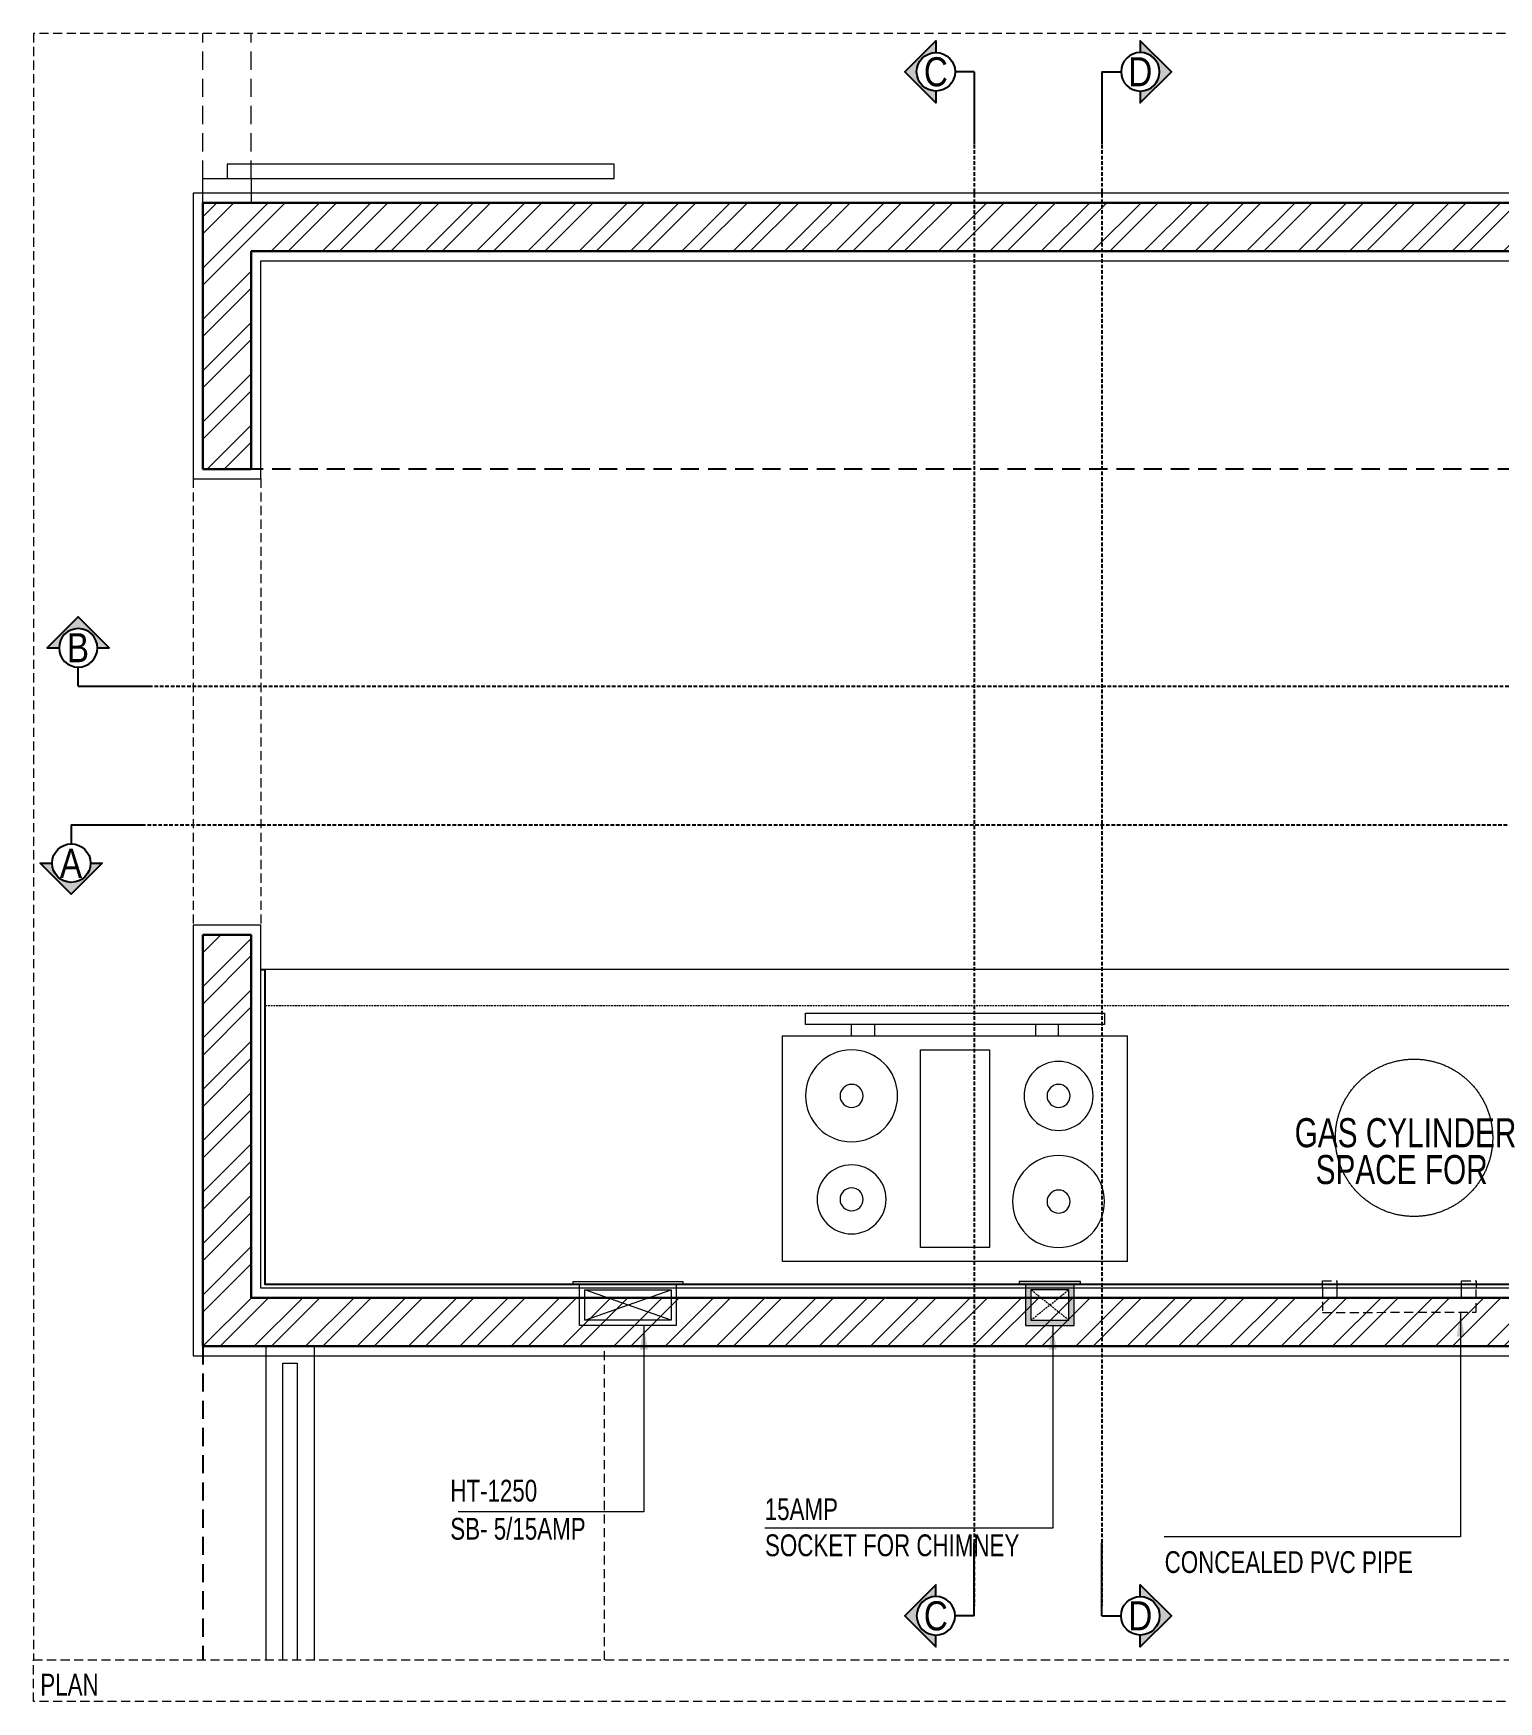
# Model space of a CAD drawing. Header units: inches. Extents: x 899679 to 12882928, y -3363313 to 527800.
# Drawn here: x 1029517 to 1032544, y 509910 to 513356 of the extents above; entities that cross this region are included whole.
import ezdxf
from ezdxf.enums import TextEntityAlignment as Align

# ---------------------------------------------------------------- set-up
doc = ezdxf.new("R2010")
doc.units = ezdxf.units.IN
doc.header["$LTSCALE"] = 150
for name, pattern in [('CENTER', [2, 1.25, -0.25, 0.25, -0.25]), ('DASHED2', [0.375, 0.25, -0.125]), ('HIDDEN', [0.375, 0.25, -0.125]), ('HIDDEN2', [0.1875, 0.125, -0.0625])]:
    doc.linetypes.add(name, pattern=pattern)
for name, color, linetype, lineweight in [('a-Int-Furniture-HM', 8, 'Continuous', 9), ('DOOR-MSA', 50, 'Continuous', 13), ('DOTTED LINE-MSA', 3, 'HIDDEN2', 13), ('E-ELECT. SB', 240, 'Continuous', 5), ('ELECTRICK', 8, 'Continuous', 5), ('g-cen-sym', 8, 'Continuous', 25), ('g-dot', 8, 'HIDDEN', 9), ('g-ele02', 8, 'Continuous', 9), ('g-text', 8, 'Continuous', 9), ('PLASTER', 3, 'Continuous', 9), ('SECTION LINE', 8, 'CENTER', 9), ('SHEET', 7, 'Continuous', 13), ('WALL HATCH-MSA', 251, 'Continuous', 9), ('WALL-MSA', 32, 'Continuous', 30), ('WINDOW-MSA', 50, 'Continuous', 13)]:
    doc.layers.add(name, color=color, linetype=linetype, lineweight=lineweight)
for name, color, linetype in [('ELE-02-MSA', 4, 'Continuous'), ('P_WASTE WATER PIPE', 4, 'DASHED2'), ('TILE SECTION', 152, 'Continuous')]:
    doc.layers.add(name, color=color, linetype=linetype)
doc.styles.add('ARIAL', font='swisscl.ttf')
doc.styles.add('Arial Narrow', font='swisscl.ttf', dxfattribs={"height": 150})
doc.styles.add('arial unicode', font='swisscl.ttf', dxfattribs={"height": 165})
doc.styles.add('SWINS', font='swissc.ttf')
doc.dimstyles.new('Scale-50', dxfattribs={"dimtxt": 75, "dimasz": 25, "dimexe": 0, "dimexo": 0, "dimgap": 20, "dimtad": 1, "dimdec": 0, "dimrnd": 1, "dimzin": 3, "dimdsep": 46, "dimtxsty": 'ARIAL', "dimblk": 'ARCHTICK', "dimcen": 0, "dimse1": 1, "dimse2": 1, "dimclrd": 50, "dimclrt": 256, "dimadec": 0, "dimazin": 0, "dimtfac": 1, "dimtdec": 0, "dimtmove": 1, "dimatfit": 3, "dimfxl": 1, "dimtolj": 1, "dimtzin": 0, "dimlwd": 18, "dimarcsym": 0})

# ---------------------------------------------------------------- blocks, each defined once
blk = doc.blocks.new('sec')
at = {"layer": 'g-cen-sym'}
h = blk.add_hatch(color=256, dxfattribs=at)
h.paths.add_polyline_path([(0, 538), (-108, 430), (-108, 399, -0.206231), (0, 446, -0.414214), (149, 297), (240, 297)])
h.paths.add_polyline_path([(-108, 399), (-108, 430), (-138, 399), (-138, 352, -0.095653)])
h.paths.add_polyline_path([(-138, 399), (-168, 369), (-168, 297), (-149, 297, -0.094234), (-138, 352)])
h.paths.add_polyline_path([(-168, 369), (-205, 333), (-205, 297), (-168, 297)])
h.paths.add_polyline_path([(-205, 333), (-240, 297), (-205, 297)])
for q in [(0, 149), (-562, 0)]:
    blk.add_line((0, 0), q, dxfattribs=at)
blk.add_lwpolyline([(-149, 297), (-240, 297), (0, 538), (240, 297), (149, 297)], dxfattribs=at)
blk.add_circle((0, 297), 149, dxfattribs=at)
blk = doc.blocks.new('A$C355B709C')
at = {"layer": 'E-ELECT. SB', "ltscale": 750}
for p, q in [((100, 91), (-100, 91)), ((-100, 91), (-100, 6)), ((-89.3, 80.3), (89.3, 17.3)), ((89.3, 80.3), (-89.3, 17.3)), ((100, 6), (100, 91)), ((-100, 6), (-113.3, 6)), ((-113.3, 6), (-113.3, 0)), ((-113.3, 0), (113.3, 0)), ((-100, 6), (100, 6)), ((113.3, 6), (100, 6)), ((113.3, 0), (113.3, 6))]:
    blk.add_line(p, q, dxfattribs=at)
blk.add_lwpolyline([(-89.3, 17.3), (89.3, 17.3), (89.3, 80.3), (-89.3, 80.3)], close=True, dxfattribs=at)
blk = doc.blocks.new('SB2')
h = blk.add_hatch(color=252)
h.dxf.hatch_style = 1
h.paths.add_polyline_path([(0, 100), (-85, 100), (-85, 0), (0, 0)])
h.paths.add_polyline_path([(-73.7, 10.7), (-73.7, 89.3), (-10.7, 89.3), (-10.7, 10.7)], flags=16)
h.paths.add_polyline_path([(-85, 100), (-85, 113.3), (-91, 113.3), (-91, -13.3), (-85, -13.3), (-85, 0)])
at = {"ltscale": 750}
for p, q in [((-91, -13.3), (-91, 113.3)), ((-91, 113.3), (-85, 113.3)), ((-85, 113.3), (-85, 100)), ((-85, 0), (-85, 100)), ((-85, 100), (0, 100)), ((0, 100), (0, 0)), ((0, 0), (-85, 0)), ((-85, 0), (-85, -13.3)), ((-85, -13.3), (-91, -13.3))]:
    blk.add_line(p, q, dxfattribs=at)
at = {"linetype": 'HIDDEN', "ltscale": 0.1}
for p, q in [((-10.7, 10.7), (-73.7, 89.3)), ((-10.7, 89.3), (-73.7, 10.7))]:
    blk.add_line(p, q, dxfattribs=at)
at = {"ltscale": 750}
blk.add_lwpolyline([(-73.7, 10.7), (-73.7, 89.3), (-10.7, 89.3), (-10.7, 10.7)], close=True, dxfattribs=at)
blk = doc.blocks.new('STOVE')
at = {"layer": 'a-Int-Furniture-HM'}
for p, q in [((0, 750), (0, 0)), ((0, 750), (490, 750)), ((0, 750), (0, 0)), ((0, 750), (490, 750)), ((490, 0), (490, 750)), ((490, 0), (490, 750)), ((490, 600), (515, 600)), ((490, 600), (515, 600)), ((515, 550), (490, 550)), ((515, 550), (490, 550)), ((515, 200), (490, 200)), ((515, 200), (490, 200)), ((490, 150), (515, 150)), ((490, 150), (515, 150)), ((0, 0), (490, 0)), ((0, 0), (490, 0))]:
    blk.add_line(p, q, dxfattribs=at)
at = {"layer": 'a-Int-Furniture-HM', "elevation": 0}
for points in [[(540, 700), (515, 700), (515, 50), (540, 50)], [(540, 700), (515, 700), (515, 50), (540, 50)], [(460, 450), (30, 450), (30, 300), (460, 300)], [(460, 450), (30, 450), (30, 300), (460, 300)]]:
    blk.add_lwpolyline(points, close=True, dxfattribs=at)
at = {"layer": 'a-Int-Furniture-HM'}
for centre, radius in [((130, 600), 100), ((130, 600), 100), ((359.8, 600), 75), ((359.8, 600), 75), ((130, 600), 25), ((130, 600), 25), ((359.8, 600), 25), ((359.8, 600), 25), ((134.8, 150), 75), ((134.8, 150), 75), ((359.8, 150), 100), ((359.8, 150), 100), ((134.8, 150), 25), ((134.8, 150), 25), ((359.8, 150), 25), ((359.8, 150), 25)]:
    blk.add_circle(centre, radius, dxfattribs=at)
blk = doc.blocks.new('_ArchTick')
at = {"color": 0, "linetype": 'ByBlock', "const_width": 0.15}
blk.add_lwpolyline([(-0.5, -0.5), (0.5, 0.5)], dxfattribs=at)
blk = doc.blocks.new('G$CA8CA8653')
at = {"layer": 'WALL HATCH-MSA'}
h = blk.add_hatch(dxfattribs=at)
h.set_pattern_fill('ANSI32', color=251, scale=200)
h.set_pattern_definition([(45, (-847326.286, -534143.774), (-53.0330086, 53.0330086), []), (45, (-847290.93, -534143.774), (-53.0330086, 53.0330086), [])])
h.paths.add_polyline_path([(0, 6423.38), (0, 6193.38), (-1872.94, 6193.38), (-1872.94, 6816.98), (-2609.74, 6816.98), (-2609.74, 6193.38), (-2709.74, 6193.38), (-2709.74, 6816.98), (-6078.24, 6816.98), (-6078.24, 6366.98), (-6178.24, 6366.98), (-6178.24, 6916.98), (-1772.94, 6916.98), (-1772.94, 6293.38), (-390.39, 6293.38), (-390.39, 7205.58), (-290.39, 7205.58), (-290.39, 6423.38)])
h = blk.add_hatch(dxfattribs=at)
h.set_pattern_fill('ANSI32', color=251, scale=200)
h.set_pattern_definition([(45, (-847326.286, -534143.774), (-53.0330086, 53.0330086), []), (45, (-847290.93, -534143.774), (-53.0330086, 53.0330086), [])])
h.paths.add_polyline_path([(-2157.14, 4655.08), (-2157.14, 4555.08), (-6178.24, 4555.08), (-6178.24, 5405.08), (-6078.24, 5405.08), (-6078.24, 4655.08)])
h.paths.add_polyline_path([(-957.14, 4555.08), (-957.14, 4785.08), (-357.14, 4785.08), (-357.14, 4555.08)])
at = {"color": 251}
blk.add_line((-3409.74, 6366.98), (-6078.24, 6366.98), dxfattribs=at)
at = {"layer": 'DOOR-MSA', "color": 251, "linetype": 'HIDDEN', "ltscale": 0.5}
for p, q in [((-6198.24, 6346.98), (-6198.24, 5425.08)), ((-6058.24, 6346.98), (-6058.24, 5425.08))]:
    blk.add_line(p, q, dxfattribs=at)
at = {"layer": 'DOTTED LINE-MSA', "color": 251}
blk.add_line((-5348.24, 3907.38), (-5348.24, 4555.08), dxfattribs=at)
at = {"layer": 'DOTTED LINE-MSA', "color": 251, "ltscale": 0.2}
blk.add_lwpolyline([(-2619.8, 5258.08), (-6050.24, 5258.08)], dxfattribs=at)
at = {"layer": 'ELE-02-MSA', "color": 251, "linetype": 'HIDDEN'}
blk.add_line((-6178.24, 4555.08), (-6178.24, 3907.38), dxfattribs=at)
at = {"layer": 'g-cen-sym', "color": 251, "linetype": 'DASHED2', "ltscale": 0.2}
for p, q in [((-4584.8, 7137.89, 0), (-4584.8, 4019.1, 0)), ((-4321.07, 7137.89, 0), (-4321.07, 4019.1, 0)), ((-6435.75, 5918.34), (-728.05, 5918.34)), ((-6450.09, 5632.17), (-732.26, 5632.17))]:
    blk.add_line(p, q, dxfattribs=at)
at = {"layer": 'g-dot', "color": 251, "linetype": 'DASHED2', "ltscale": 0.5}
for points in [[(-3865.58, 4690.02), (-3835.58, 4690.02), (-3835.58, 4675.02), (-3865.58, 4675.02)], [(-3578.04, 4690.08), (-3548.04, 4690.08), (-3548.04, 4675.08), (-3578.04, 4675.08)]]:
    blk.add_lwpolyline(points, close=True, dxfattribs=at)
for points in [[(-3865.58, 4675.02), (-3865.58, 4647.02), (-3865.58, 4625.05), (-3548.04, 4625.11), (-3548.04, 4675.08)], [(-3835.58, 4675.02), (-3835.58, 4655.05), (-3578.04, 4655.11), (-3578.04, 4675.08)]]:
    blk.add_lwpolyline(points, dxfattribs=at)
at = {"layer": 'g-dot', "color": 251, "ltscale": 150}
blk.add_circle((-3676.4, 4985.58, 0), 162.5, dxfattribs=at)
at = {"layer": 'g-ele02', "color": 251}
blk.add_lwpolyline([(-2836.91, 4683.08), (-2609.8, 4683.08), (-2609.8, 5333.08), (-6050.24, 5333.08), (-6050.24, 4683.08), (-3015.76, 4683.08)], dxfattribs=at)
at = {"layer": 'PLASTER', "color": 251}
blk.add_lwpolyline([(0, 6443.38), (-270.39, 6443.38), (-270.39, 7225.58), (-410.39, 7225.58), (-410.39, 6313.38), (-1752.94, 6313.38), (-1752.94, 6936.98), (-6198.24, 6936.98), (-6198.24, 6346.98), (-6058.24, 6346.98), (-6058.24, 6796.98), (-2729.74, 6796.98), (-2729.74, 6173.38), (-2589.74, 6173.38), (-2589.74, 6796.98), (-1892.94, 6796.98), (-1892.94, 6173.38), (0, 6173.38)], dxfattribs=at)
blk.add_lwpolyline([(-6058.24, 4675.08), (-6058.24, 5425.08), (-6198.24, 5425.08), (-6198.24, 4535.08), (-337.14, 4535.08), (-337.14, 4805.08), (-1057.14, 4805.08), (-2177.14, 4805.08), (-2177.14, 4675.08)], close=True, dxfattribs=at)
at = {"layer": 'SHEET', "color": 251, "linetype": 'HIDDEN', "ltscale": 0.5}
for points in [[(-6528.24, 3907.38), (0, 3907.38), (0, 7266.98), (-6528.24, 7266.98)], [(-6528.24, 3907.38), (0, 3907.38), (0, 3820.91), (-6528.24, 3820.91)]]:
    blk.add_lwpolyline(points, close=True, dxfattribs=at)
at = {"layer": 'TILE SECTION', "color": 251}
blk.add_lwpolyline([(-6058.24, 5333.08), (-6050.24, 5333.08), (-6050.24, 4683.08), (-3015.76, 4683.08)], dxfattribs=at)
at = {"layer": 'WALL-MSA', "color": 251}
for p, q in [((-1772.94, 6916.98), (-6178.24, 6916.98)), ((-6178.24, 6916.98), (-6178.24, 6366.98)), ((-2709.74, 6816.98), (-6078.24, 6816.98)), ((-6078.24, 6816.98), (-6078.24, 6366.98)), ((-6078.24, 6366.98), (-6178.24, 6366.98)), ((-6078.24, 5405.08), (-6178.24, 5405.08)), ((-6178.24, 5405.08), (-6178.24, 4555.08)), ((-6078.24, 5405.08), (-6078.24, 4655.08)), ((-6178.24, 4555.08), (-357.14, 4555.08))]:
    blk.add_line(p, q, dxfattribs=at)
blk.add_lwpolyline([(-2157.14, 4655.08), (-6078.24, 4655.08)], dxfattribs=at)
at = {"layer": 'WINDOW-MSA', "color": 251}
for p, q in [((-6048.24, 4555.08), (-6048.24, 3907.38)), ((-5948.24, 4555.08), (-5948.24, 3907.38))]:
    blk.add_line(p, q, dxfattribs=at)
at = {"layer": 'WINDOW-MSA', "color": 251, "linetype": 'HIDDEN', "elevation": 0}
for points in [[(-6178.24, 6966.98), (-6178.24, 7266.98)], [(-6078.24, 6966.98), (-6078.24, 7266.98)]]:
    blk.add_lwpolyline(points, dxfattribs=at)
at = {"layer": 'WINDOW-MSA', "color": 251, "ltscale": 5000, "elevation": 0}
for points in [[(-6128.24, 6966.98), (-5328.24, 6966.98), (-5328.24, 6996.98), (-6128.24, 6996.98)], [(-6178.24, 6916.98), (-6178.24, 6966.98), (-6078.24, 6966.98), (-6078.24, 6916.98)]]:
    blk.add_lwpolyline(points, close=True, dxfattribs=at)
at = {"layer": 'WINDOW-MSA', "color": 251}
blk.add_lwpolyline([(-6013.24, 3907.38), (-6013.24, 4520.08), (-5983.24, 4520.08), (-5983.24, 3907.38)], dxfattribs=at)
at = {"layer": 'a-Int-Furniture-HM', "color": 251, "xscale": -0.9500000001935549, "yscale": 0.9500000001935549, "zscale": 0.9500000001935549, "rotation": 270}
blk.add_blockref('STOVE', (-4980.66, 4730.39), dxfattribs=at)
at = {"layer": 'E-ELECT. SB', "color": 251, "ltscale": 300, "xscale": -1, "rotation": 180}
blk.add_blockref('A$C355B709C', (-5300.19, 4689.08), dxfattribs=at)
at = {"layer": 'ELECTRICK', "color": 251, "xscale": -1, "rotation": 89.99999999999997}
blk.add_blockref('SB2', (-4378.74, 4598.08), dxfattribs=at)
at = {"layer": 'g-cen-sym', "color": 251, "linetype": 'DASHED2', "ltscale": 200, "style": 'SWINS'}
for s, p in [('C', (-4664.06, 7187.66, 0)), ('D', (-4241.82, 7187.66, 0)), ('B', (-6436.22, 5997.99, 0)), ('A', (-6450.56, 5552.53, 0)), ('C', (-4664.06, 3998.2, 0)), ('D', (-4241.82, 3998.2, 0))]:
    blk.add_text(s, height=60, dxfattribs=at).set_placement(p, align=Align.MIDDLE_CENTER)
at = {"layer": 'g-text', "color": 251, "ltscale": 750, "style": 'Arial Narrow'}
for s, p in [('GAS CYLINDER', (-3465.07, 4996.1, 0)), ('SPACE FOR', (-3524.22, 4920.02, 0))]:
    blk.add_text(s, height=60, dxfattribs=at).set_placement(p, align=Align.MIDDLE_RIGHT)
at = {"layer": 'g-text', "color": 251, "style": 'arial unicode'}
for s, p in [('HT-1250', (-5667, 4256.7, 0)), ('15AMP', (-5017.56, 4218.36, 0)), ('SB- 5/15AMP', (-5667, 4178.04, 0)), ('SOCKET FOR CHIMNEY', (-5016.98, 4143.84, 0))]:
    blk.add_text(s, height=45, dxfattribs=at).set_placement(p, align=Align.MIDDLE_LEFT)
blk.add_text('PLAN', height=45, dxfattribs=at).set_placement((-6513.86, 3833.55))
at = {"layer": 'g-text', "color": 251, "insert": (-4191.46, 4086.08, 0), "char_height": 45, "attachment_point": 7, "style": 'arial unicode'}
blk.add_mtext('CONCEALED PVC PIPE ', dxfattribs=at)
at = {"layer": 'g-text', "color": 251}
for points in [[(-3580.16, 4625.11, 0), (-3580.16, 4160.99, 0), (-4192.38, 4160.99, 0)], [(-5267.18, 4598.08), (-5267.18, 4212.73), (-5650.45, 4212.73)], [(-4422.76, 4598.08), (-4422.76, 4178.92), (-5017.11, 4178.92)]]:
    blk.add_leader(points, dimstyle='Scale-50', override={"dimasz": 50, "dimtad": 0}, dxfattribs=at)

msp = doc.modelspace()

# ---------------------------------------------------------------- block references
at = {"layer": 'SECTION LINE', "linetype": 'DASHED2', "ltscale": 200}
for p, xscale, yscale, zscale, rotation in [((1031460.91, 513276.79, 0), 0.2666666667908433, 0.2666666667908433, 0.2666666667908433, 90.00000000000001), ((1031724.69, 513276.79, 0), -0.2666666667908429, 0.2666666667908429, 0.2666666667908429, 270), ((1029595.88, 511721.28), 0.2666666667908429, 0.2666666667908429, 0.2666666667908429, 180), ((1031460.91, 510087.33, 0), -0.2666666667908433, 0.2666666667908433, 0.2666666667908433, 89.99999999999997), ((1031724.69, 510087.33, 0), 0.2666666667908429, 0.2666666667908429, 0.2666666667908429, 270)]:
    msp.add_blockref('sec', p, dxfattribs=dict(at, xscale=xscale, yscale=yscale, zscale=zscale, rotation=rotation))
at = {"layer": 'SECTION LINE', "linetype": 'DASHED2', "ltscale": 200, "xscale": -0.2666666667908429, "yscale": 0.2666666667908429, "zscale": 0.2666666667908429}
msp.add_blockref('sec', (1029610.22, 512007.5), dxfattribs=at)

# ---------------------------------------------------------------- next in the draw order: block references
at = {"layer": 'P_WASTE WATER PIPE', "color": 1}
msp.add_blockref('G$CA8CA8653', (1036045.74, 506089.13), dxfattribs=at)

doc.saveas('drawing.dxf')
